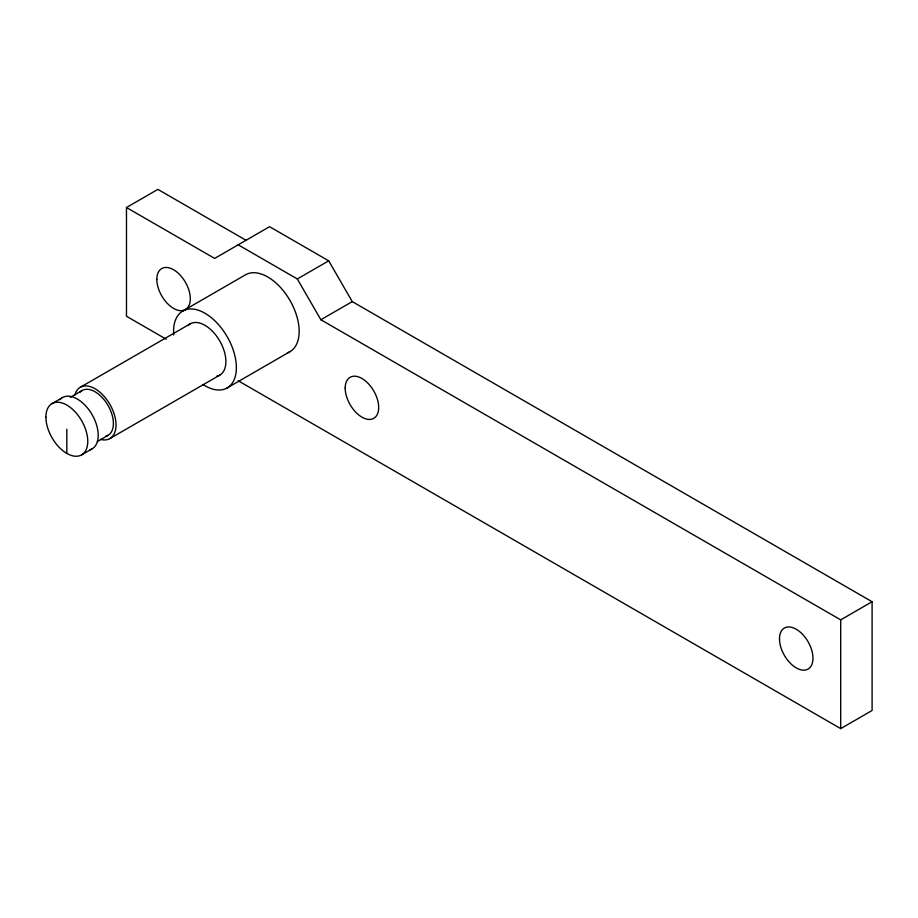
<?xml version="1.0" encoding="UTF-8"?>
<svg xmlns="http://www.w3.org/2000/svg" width="918" height="918" viewBox="0 0 918 918"><rect width="100%" height="100%" fill="white"/><g stroke="black" fill="none" stroke-linecap="round" stroke-linejoin="round"><path stroke-width="1.38" d="M840.704 728.617L840.704 619.868L872.1 601.738L872.1 710.486L840.704 728.617L238.267 380.809M166.227 339.212L126.477 316.262L126.477 207.514L157.873 189.383L246.035 240.286M182.762 311.041L245.554 274.792A44.397 25.635 60 0 1 291.086 302.447A44.397 25.635 60 0 1 287.518 352.822M52.028 403.61L62.493 397.563A29.594 17.086 60 0 1 93.028 416.347A29.594 17.086 60 0 1 90.033 449.728M80.291 387.293L190.164 323.859M70.273 397.345L82.138 390.506M238.187 244.819L297.317 278.957L328.713 260.827L352.26 301.609L872.1 601.738M97.365 441.524L108.037 435.361M81.633 454.88L92.098 448.833M109.885 438.563L219.769 375.129M297.317 278.957L320.864 319.739L352.26 301.609M227.171 387.947L289.95 351.686M328.713 260.827L269.582 226.689L214.651 258.406L126.477 207.514M320.864 319.739L840.704 619.868M66.83 429.245L66.83 453.412M80.084 392.147A25.899 14.952 60 0 1 108.037 405.458A25.899 14.952 60 0 1 105.581 436.314M59.888 399.732A29.594 17.086 60 0 1 61.563 398.183M188.362 325.19A29.594 17.086 60 0 1 220.24 341.794A29.594 17.086 60 0 1 216.591 376.3M74.863 395.004A29.594 17.086 60 0 1 109.885 404.39A29.594 17.086 60 0 1 100.498 439.401M173.72 335.001A44.397 25.635 60 0 1 203.601 312.487A44.397 25.635 60 0 1 236.362 368.003A44.397 25.635 60 0 1 202.924 384.481M779.485 638.894A23.684 13.667 60 0 0 804.604 670.14A23.684 13.667 60 0 0 804.604 636.656A23.684 13.667 60 0 0 779.485 638.894M345.191 388.165A23.684 13.667 60 0 0 370.31 419.4A23.684 13.667 60 0 0 370.31 385.916A23.684 13.667 60 0 0 345.191 388.165M156.829 279.405A23.684 13.667 60 0 0 181.948 310.651A23.684 13.667 60 0 0 181.948 277.167A23.684 13.667 60 0 0 156.829 279.405M45.9 417.162A29.594 17.086 60 0 0 77.296 456.212A29.594 17.086 60 0 0 77.296 414.351A29.594 17.086 60 0 0 45.9 417.162"/></g></svg>
